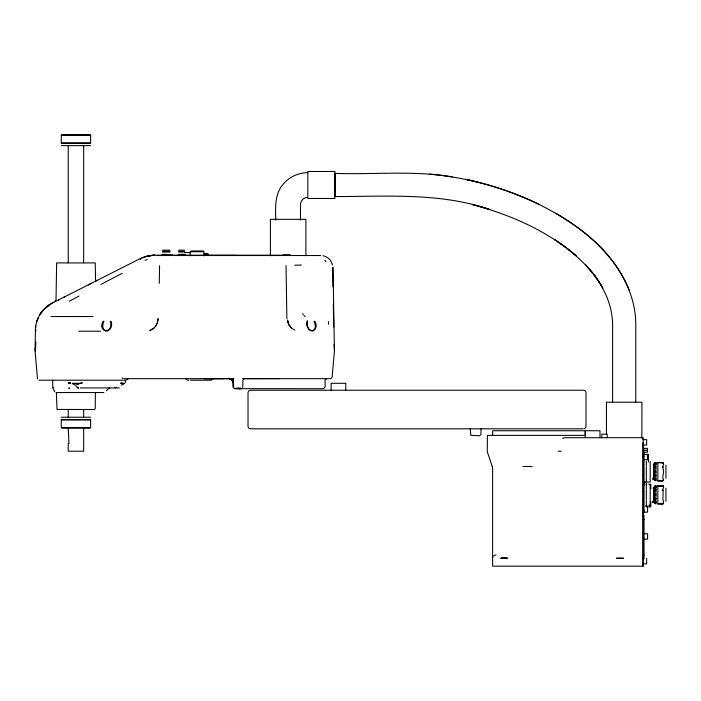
<?xml version="1.0" encoding="UTF-8"?>
<svg xmlns="http://www.w3.org/2000/svg" width="701" height="701" viewBox="0 0 701 701"><rect width="100%" height="100%" fill="white"/><g stroke="black" fill="none" stroke-linecap="round" stroke-linejoin="round"><path stroke-width="1.05" d="M585.475 435.382L487.397 435.382L487.283 451.724L492.628 467.698L492.628 566.171L643.097 566.171L643.097 442.699M653.98 478.231L653.612 466.638L653.639 467.479M654.769 498.385L655.917 498.358L654.76 498.358L654.769 499.717L655.47 499.743M654.83 494.039L655.917 494.091L654.76 494.021L654.76 495.563L655.917 495.563M655.917 486.091L654.909 486.108L655.917 486.03M654.787 475.269L655.917 475.208L654.76 475.208L654.769 476.566L655.47 476.592M655.917 501.732C654.734 500.803 654.164 503.134 655.47 502.696M159.293 283.335L159.556 265.723M654.944 478.827L655.917 478.581M654.944 501.969L655.917 501.977L654.979 501.977C657.293 501.881 652.272 502.03 655.917 502.503M35.409 330.18L35.05 350.886L37.495 378.803M35.523 350.886L35.681 341.851L35.322 350.886L35.409 347.617M35.865 331.056L35.882 330.162M481.052 428.819L480.904 434.646L479.414 435.768L470.809 435.321L470.248 428.819M655.917 464.71L654.76 464.71L655.47 464.412M655.917 487.861C652.14 487.738 657.407 486.152 654.944 486.906L655.899 486.906L654.979 486.906M653.56 465.324L653.674 464.044L653.814 466.27M653.56 488.474L653.674 487.195L653.814 489.421M654.34 478.257L654.252 479.247L653.884 468.741M654.34 501.408L654.252 502.398L653.884 491.883M654.27 501.39L654.235 501.934L654.278 501.32M654.787 463.072L655.917 463.195M657.845 503.677L663.111 503.686L657.845 503.704L662.752 504.01L663.637 502.144C661.963 498.779 663.865 492.864 662.743 489.263L663.637 487.449L662.743 485.627L657.845 485.574L657.845 504.045M653.06 479.063L653.674 478.669L652.85 478.538M653.06 502.214L653.674 501.82M663.111 467.138L662.752 466.7L663.637 471.65L662.734 477.171L663.418 479.878L662.743 480.816L657.845 480.825L657.845 462.397L663.137 462.739L657.845 462.765M35.76 325.93L35.409 330.057C35.532 318.824 42.305 308.072 52.338 303.051L140.034 258.695M653.902 464.623L653.972 464.044L654.305 473.131M653.472 478.669L653.393 479.247M653.472 501.82L653.393 502.398M332.984 267.335L334.447 350.886L332.055 377.629L330.6 378.663L242.774 378.663L279.541 378.619M653.323 465.157L653.393 464.623L653.577 465.718M653.323 488.308L653.393 487.773L654.086 501.758M653.402 465.07L653.507 464.684M653.402 488.211L653.507 487.835M655.917 468.093L654.76 468.093C654.068 465.131 657.336 467.444 654.944 466.682M654.76 468.093L655.47 467.856M654.76 489.903L655.917 489.885L654.76 489.903L654.76 491.235L655.917 491.235M654.76 491.235L655.47 491.007M125.339 382.737L125.409 380.205L39.028 380.205M242.704 387.574L242.975 379.889L244.22 378.689M157.147 323.766L158.163 318.605C157.83 323.38 155.429 328.252 150.733 330.005M654.76 487.826L655.47 487.563M653.937 487.344L654.305 496.282M307.625 321.522C306.758 324.624 307.485 328.55 310.219 330.513M654.83 486.161L655.917 486.345M653.017 502.337L652.85 501.679M654.007 501.697L652.841 501.82M492.645 557.558L493.048 556.41M36.662 321.873L38.108 317.965L37.241 320.173M307.336 320.488C305.443 324.081 307.301 329.47 311.402 330.504A3.128 2.375 12 0 0 313.014 330.522C316.957 329.488 316.817 323.967 314.819 321.207M662.778 466.673L663.637 464.299L662.743 462.476L663.111 462.721M103.923 321.409C102.293 324.326 101.96 329.917 105.816 331.222M103.187 321.102C96.545 333.352 114.911 333.781 111.126 321.444M155.324 326.482L156.393 324.861M40.141 314.171L41.955 311.586M42.463 310.955L40.062 314.293L42.463 310.955L48.579 305.303M657.845 480.825L662.752 480.868L663.418 479.878M663.418 503.029L662.98 503.791M116.313 387.232L115.025 387.925M108.471 330.381C110.889 328.094 111.433 324.239 110.223 321.207M106.272 390.781L109.444 387.925M663.111 480.571L657.845 480.553M313.575 330.574C316.177 328.313 315.529 324.107 314.004 321.4M45.407 307.844L52.338 303.051M45.915 307.432L49.061 304.979M662.752 489.868L663.128 490.314M54.739 301.833L56.01 299.809L56.658 262.919L95.24 262.919L95.538 279.962L96.659 280.637L95.485 281.224M149.585 330.67L154.141 328.068M78.687 384.297L75.358 385.147L73.202 384.297M123.446 384.297L121.282 385.147M69.346 301.202L79.047 296.032M100.883 284.466L122.132 273.329M88.37 284.825L91.445 283.265M58.13 300.124L58.761 299.8M63.835 297.242L64.737 296.786M562.491 438.309L564.918 437.696L643.097 437.696L643.097 566.171M107.7 330.907L106.815 331.214M120.958 383.456L121.974 382.825L120.94 383.412M655.917 472.421L654.76 472.421L655.47 472.316M654.83 495.554L655.47 495.467M126.145 380.152L128.414 378.663M584.283 428.74L585.685 427.663L586.001 426.506L586.001 392.551L585.317 390.921L583.618 390.238L250.336 390.238L248.697 390.921L248.023 392.551L248.023 426.506L248.697 428.145L250.336 428.819L583.206 428.819M145.072 260.316L147.298 259.405M235.869 388.696L236.351 388.547A1.84 0.622 17.5 0 1 237.087 388.556L238.428 388.696M140.55 258.432L147.412 256.023L154.658 255.199L290.223 255.199M141.935 257.828L147.412 256.023L153.94 255.225M81.745 383.342C81.518 383.228 80.685 383.491 81.763 383.438M312.909 330.925L310.736 330.793M655.707 476.575L654.76 476.54M655.707 499.725L654.76 499.69M493.907 555.507L496.036 554.929M306.784 197.402C303.27 197.857 300.44 201.117 300.492 204.657L300.492 220.096M236.237 388.31L238.436 388.31M655.917 463.939L654.979 463.755C657.415 463.983 653.656 463.098 654.76 464.71M96.125 392.551L95.362 393.314L95.248 408.771L94.477 409.533L57.035 409.428L56.369 393.261M213.297 378.663L211.308 380.187L209.117 380.205M239.015 388.678L241.17 388.652L238.647 388.696M326.832 378.663L325.089 379.784L325.133 387.18L323.573 388.696L234.195 388.669M307.827 172.639C298.652 172.674 289.653 176.775 283.625 183.688C274.538 193.52 275.405 207.724 275.8 220.096M238.629 388.31L240.811 388.31M52.82 387.574L53.285 387.574L52.794 387.574L52.663 380.205M294.718 265.206L301.386 265.048M654.979 463.755L655.707 463.747M654.76 478.59L654.76 479.37L655.917 479.353M61.67 134.829L90.219 134.829M61.285 143.319L90.604 143.319M61.285 145.633L90.604 145.633M162.483 250.187L169.966 250.187M178.694 250.187L184.635 250.187M162.483 251.344L169.966 251.344M178.694 251.344L184.635 251.344M162.404 252.036L170.045 252.036M178.615 252.036L184.705 252.036M184.521 252.579L190.584 252.579M162.343 254.358L166.225 254.358M178.545 254.358L184.775 254.358M161.984 254.708L166.225 254.708M178.185 254.708L185.134 254.708M165.305 254.98L172.551 254.98M282.976 254.98L290.223 254.98M204.044 255.418L237.043 255.409M156.963 255.514L165.427 255.514M171.675 255.514L283.791 255.514M289.995 255.514L320.646 255.514M51.024 316.554L93.075 316.528M78.74 331.205L100.55 331.196M334.447 350.886L334.026 344.375M124.322 378.663L233.766 378.663L204.044 378.619L223.864 378.663M188.867 380.205L187.333 380.117L185.52 378.663M190.444 380.205L208.372 380.205M72.326 383.298L79.563 383.298M120.703 383.298L124.314 383.298M72.317 383.517L79.563 383.517M120.703 383.517L124.322 383.517M80.37 387.925L119.38 387.925M236.176 388.31L240.793 388.31M56.062 392.551L103.862 392.551M61.285 417.244L90.604 417.244M61.285 419.557L90.604 419.557M61.67 428.048L90.219 428.048M643.097 439.623L646.646 439.623L646.646 445.021L643.097 445.021M643.72 448.386L647.417 448.386L647.417 452.241L643.72 452.241M643.72 450.314L647.417 450.314M643.097 453.897L644.026 453.897L644.026 512.545L643.097 512.545M644.026 454.283L647.575 454.283L647.575 459.69L644.026 459.69M643.097 456.211L644.026 456.211M654.76 466.752L655.707 466.717M654.76 470.879C658.037 471.536 652.973 469.819 654.76 472.421M654.76 480.097L655.917 480.097L654.944 480.343M644.026 482.06L650.195 482.06L650.195 461.24M654.76 487.09L655.917 487.09M654.979 489.833L655.707 489.868M654.778 503.344L655.707 503.555M643.097 510.232L644.026 510.232M644.026 512.159L647.575 512.159L647.575 506.753M643.097 515.629L644.026 515.629L644.026 558.846L643.097 558.846M643.097 519.485L644.026 519.485M644.026 533.768L647.575 533.768L647.575 539.165L644.026 539.165M643.097 554.982L644.026 554.982M643.097 563.858L646.646 563.858L646.646 558.452M654.979 470.941L655.707 471.011M522.972 466.454L532.296 466.498M558.32 451.207L561.238 451.225M654.979 494.082L655.917 494.091M654.979 475.383L655.917 475.383M654.944 498.525L655.917 498.534M80.852 383.298C80.238 381.957 82.981 382.965 80.904 383.298M655.47 479.554L654.787 479.458L654.83 478.748M452.276 176.924C413.634 170.352 374.168 174.707 335.218 173.41L335.218 196.56C386.584 196.569 439.492 192.451 489.026 209.222L472.325 204.499C509.732 214.541 546.394 230.349 576.064 255.672L565.76 247.313L554.509 239.453C573.418 252.342 591.399 267.747 602.799 287.901L595.394 276.404L585.309 264.505C600.766 280.917 612.508 302.008 612.621 325.036L612.621 402.199M655.707 480.404L654.979 480.351M232.18 378.689L233.424 379.889L233.626 387.189M429.59 174.085C483.068 179.07 536.072 197.034 579.543 228.964C610.124 251.387 635.912 285.64 635.772 325.036L635.772 402.199M655.707 498.63L654.979 498.534L655.873 498.674M233.004 387.189L232.697 381.388L230.682 379.048L231.645 379.591L229.008 378.663L230.13 378.803M229.008 378.663C230.892 377.541 233.74 383.175 232.189 380.345M652.815 478.669L653.017 479.186M477.924 182.251L465.736 179.325C490.937 184.766 515.48 193.082 538.745 204.201M69.417 383.263L68.847 383.096L70.266 383.508L70.231 382.536L69.057 382.781L70.109 383.412L68.672 383.368L69.898 383.482L68.733 383.351L69.679 383.333L69.066 382.886L69.96 383.307L69.11 382.746L70.144 383.324L69.241 383.053M230.016 378.794L230.901 379.162M234.774 388.643L233.845 387.942M75.945 386.514L78.214 387.46M293.22 329.181L294.937 330.066M662.778 462.502L663.418 463.414M555.805 213.244C586.851 231.365 615.855 256.47 629.384 290.617M662.778 485.6L663.137 485.889L657.845 485.916L663.12 485.916L662.769 485.591L663.418 486.564M304.173 315.678L305.154 316.501M52.952 388.223L54.687 391.701M324.782 260.308L325.947 261.771M302.771 313.627L303.375 314.714M492.347 466.41L492.505 466.822M232.548 380.985L232.863 382.457M288.426 323.301L288.873 324.843L292.019 328.603L288.873 324.843L287.524 320.112L288.426 323.301L287.909 321.435M654.051 478.722L653.902 478.135M328.383 321.654L328.699 324.44M653.893 499.673L653.875 498.946M653.542 488.211L653.577 488.869M653.945 500.716L653.98 501.381M654.331 471.396L654.357 472.439M653.507 465.806L653.542 466.682M654.348 467.471L654.305 466.174L654.348 467.549M654.348 490.621L654.305 489.324L654.348 490.7M653.656 467.769L653.691 469.039M653.656 490.919L653.691 492.19M653.726 470.353L653.761 471.642M653.726 493.504L653.761 494.792M332.677 267.353L333.019 286.875M333.325 304.234L333.72 327.017M286.043 265.565L286.884 318.859M665.95 465.087L665.95 478.205M665.95 488.238L665.95 501.355M655.917 462.388L655.917 480.904M655.917 485.539L655.917 504.054M654.979 471.414L654.979 471.887M654.979 494.555L654.979 495.029M654.375 463.159L654.375 480.132M654.375 486.31L654.375 503.283M650.817 484.111L650.817 488.623M650.817 501.417L650.817 507.025M650.195 484.391L650.195 505.202M649.661 484.111L649.661 484.61M649.661 505.141L649.661 507.025M648.96 484.032L648.96 484.54M648.96 505.141L648.96 507.103M648.425 454.45L648.425 462.099M646.883 505.403L646.883 507.384M646.646 483.962L646.646 484.671M646.34 461.24L646.34 466.016M646.34 466.875L646.34 476.417M646.34 477.276L646.34 482.051M646.34 484.391L646.34 489.167M646.34 490.025L646.34 499.568M646.34 500.426L646.34 505.202M646.296 483.611L646.296 484.847M645.796 505.596L645.796 506.56M644.64 481.613L644.64 484.847M643.72 448.07L643.72 455.037M607.215 437.696L607.215 434.147L601.817 434.147L601.817 437.696M606.444 434.471L606.444 402.199L641.941 402.199L641.862 437.696A1.236 1.236 0 0 1 642.186 437.739M599.986 437.696L599.986 430.747L585.326 430.747L585.326 437.696M585.16 435.382L585.16 430.747L492.698 430.747L492.698 435.382M345.786 390.238L345.786 383.298L331.126 383.298L331.126 390.238M305.89 255.76L305.89 219.325L270.402 219.325L270.402 255.76M208.013 255.436L208.013 253.587L204.157 253.587L204.157 255.436M206.085 253.587L206.085 255.436M204.035 255.847L204.035 251.729L190.146 251.729L190.146 255.847M203.264 251.729L203.264 250.958L190.917 250.958L190.917 251.729M83.664 145.633L83.664 262.822M83.664 409.577L83.664 417.244M83.664 428.048L83.664 451.199L68.234 451.199L68.234 443.479L69.005 443.479L68.234 428.048M68.234 145.633L68.234 262.822M68.234 409.577L68.234 417.244M322.968 255.734A12.04 12.04 0 0 1 324.475 256.137M325.203 256.408A12.04 12.04 0 0 1 327.262 257.495M327.902 257.942A12.04 12.04 0 0 1 330.118 260.124M330.574 260.754A12.04 12.04 0 0 1 332.414 265.022M642.484 437.862A1.236 1.236 0 0 1 643.097 438.931M653.612 489.789L653.639 490.63L653.612 489.789M653.779 490.577L653.823 491.997L653.779 490.577M654.27 478.24L654.235 478.783L654.278 478.17M81.334 383.175L81.999 382.86L81.334 383.175M140.682 258.906L140.182 259.151A22.809 16.71 -30.7 0 1 140.682 258.906M69.452 388.039L68.882 388.205L69.452 388.039M501.969 557.847L506.516 557.856L501.969 557.847M500.847 558.241L507.673 558.268L500.847 558.241M616.6 558.241L623.426 558.268L616.6 558.241M150.671 255.453L147.412 256.023L154.658 255.199L150.671 255.453M655.917 462.94L654.944 462.949L655.917 462.94M90.604 135.214L61.285 135.214L61.285 142.934L90.604 142.934L90.604 135.214M334.833 171.5L307.827 171.5L307.827 198.471L334.833 198.471L334.833 171.5M90.604 419.952L61.285 419.952L61.285 427.663L90.604 427.663L90.604 419.952M231.269 379.048L230.419 378.794L231.269 379.048M122.859 378.409L122.36 378.198L122.859 378.409M77.767 387.819L78.652 388.275L77.767 387.819M653.831 474.253L653.796 472.93L653.831 474.253M653.831 497.403L653.796 496.08L653.831 497.403M653.902 476.654L653.875 475.795L653.902 476.654M653.893 471.755L653.858 470.318L653.893 471.755M653.893 494.897L653.858 493.469L653.893 494.897M653.569 465.578L653.542 465.061L653.569 465.578M654.34 494.792L654.357 495.589L654.34 494.792M654.033 477.101L654.007 476.058L654.033 477.101M654.033 500.251L654.007 499.208L654.033 500.251"/></g></svg>
